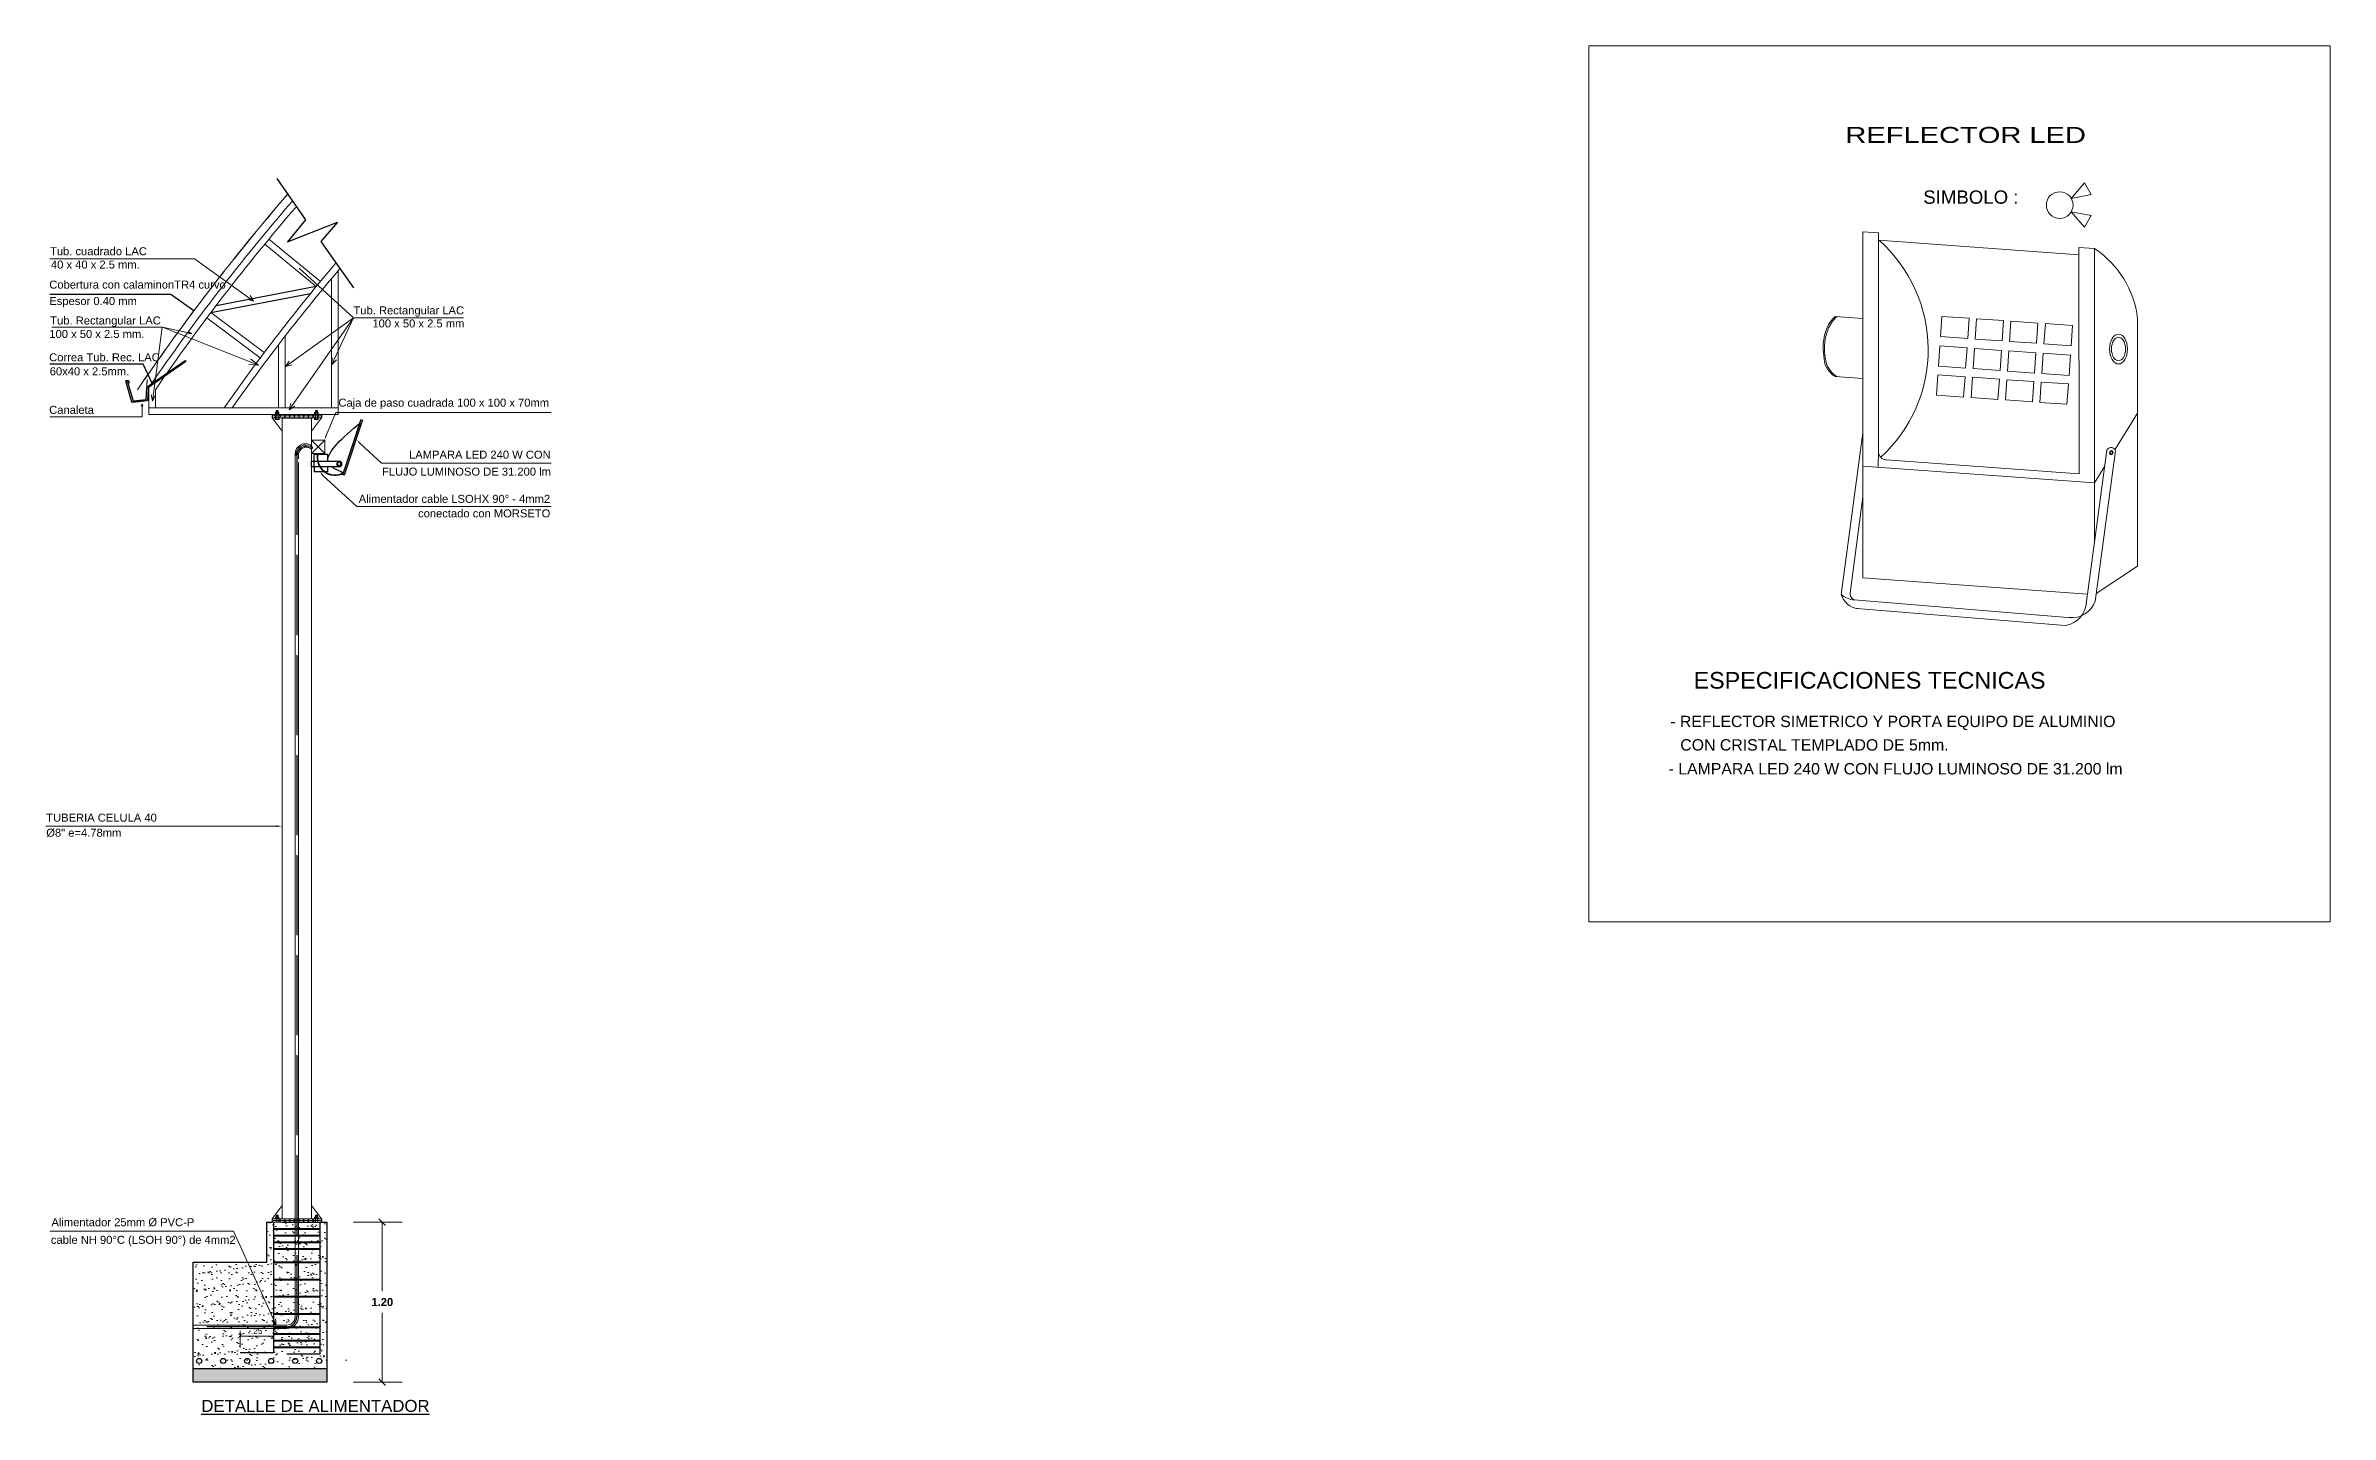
# Model space of a CAD drawing. Header units: metres. Extents: x 772934 to 773467, y 8442002 to 8442594.
# Drawn here: x 773110.15 to 773127.28, y 8442121.77 to 8442132.03 of the extents above; entities that cross this region are included whole.
import ezdxf

# ---------------------------------------------------------------- set-up
doc = ezdxf.new("R2010")
doc.units = ezdxf.units.M
doc.header["$PDMODE"] = 66
doc.linetypes.add('ACAD_ISO02W100', pattern=[15, 12, -3])
doc.linetypes.add('DASHED2', pattern=[0.375, 0.25, -0.125])
for name, color, linetype, lineweight in [('ACHURADOS-01', 8, 'Continuous', 5), ('canaleta rejilla pluvial', 1, 'Continuous', 5), ('COTA-01', 255, 'Continuous', 5), ('COTAS-01', 1, 'Continuous', 9), ('ELEMENTOS', 2, 'Continuous', 5), ('IE-iluminacion', 3, 'Continuous', 35), ('MURO...', 112, 'Continuous', 30), ('PLUMA0.00', 253, 'Continuous', 0), ('PLUMA05', 160, 'Continuous', 5), ('PLUMA09', 112, 'Continuous', 9), ('PLUMA15', 46, 'Continuous', 15), ('PLUMA18', 142, 'Continuous', 18), ('PLUMA25', 200, 'Continuous', 25), ('PLUMA40', 100, 'Continuous', 40), ('TEXTOS-GRANDES-06', 6, 'Continuous', 25), ('TUB LAC 50x70', 88, 'Continuous', 13)]:
    doc.layers.add(name, color=color, linetype=linetype, lineweight=lineweight)
doc.layers.add('DE JUEGO', color=7, linetype='DASHED2', lineweight=15, plot=False)
for name, color, linetype in [('Detalles', 253, 'Continuous'), ('FIERRO', 4, 'Continuous'), ('MALLA DE TECHO', 8, 'Continuous'), ('TEXTOS-CHICOS-03', 3, 'Continuous')]:
    doc.layers.add(name, color=color, linetype=linetype)
doc.styles.add('aria1', font='arial.ttf', dxfattribs={"width": 1.3, "height": 0.12})
doc.styles.add('ARIAL', font='arial.ttf', dxfattribs={"width": 1.1})
doc.styles.add('ARIAL N', font='')
doc.styles.get("Standard").update_dxf_attribs({"font": 'simplex.shx'})
doc.styles.add('Swiss Regular', font='swissel.ttf')
doc.styles.get('ARIAL N').set_extended_font_data('Arial', bold=True)
doc.dimstyles.new('1-1-25', dxfattribs={"dimtxt": 0.045, "dimasz": 0.035, "dimexe": 0.04, "dimexo": 0.04, "dimgap": 0.015, "dimtad": 2, "dimzin": 4, "dimdsep": 46, "dimtxsty": 'Swiss Regular', "dimblk": 'ARCHTICK', "dimcen": 0.04, "dimclrd": 256, "dimclre": 256, "dimclrt": 7, "dimadec": 0, "dimazin": 1, "dimtfac": 1, "dimtmove": 2, "dimatfit": 3, "dimfxl": 0.04, "dimlwd": -1, "dimlwe": -1, "dimarcsym": 0})
doc.dimstyles.new('Copy of 1-100', dxfattribs={"dimtxt": 0.06, "dimasz": 0.05, "dimexe": 0.15, "dimexo": 0.2, "dimgap": 0.05, "dimtad": 1, "dimtih": 1, "dimtoh": 1, "dimzin": 4, "dimdsep": 46, "dimtxsty": 'ARIAL N', "dimblk": 'OBLIQUE', "dimcen": 0, "dimclrd": 4, "dimclre": 4, "dimclrt": 3, "dimadec": 0, "dimazin": 0, "dimtfac": 1, "dimtmove": 0, "dimatfit": 0, "dimldrblk": 'OBLIQUE', "dimfxl": 1, "dimtolj": 1, "dimtzin": 0, "dimlwd": -1, "dimlwe": -1, "dimarcsym": 1})
doc.dimstyles.new('ISO-25', dxfattribs={"dimscale": 0, "dimtxt": 0.18, "dimasz": 0.08, "dimexe": 0.09, "dimexo": 0.5, "dimgap": 0.35, "dimtad": 0, "dimtih": 1, "dimtoh": 1, "dimzin": 3, "dimtxsty": 'Standard', "dimblk": 'OBLIQUE', "dimcen": -3, "dimclrd": 256, "dimclre": 256, "dimadec": 0, "dimazin": 0, "dimtfac": 1, "dimtmove": 2, "dimatfit": 2, "dimldrblk": 'OBLIQUE', "dimfxl": 1, "dimfxlon": 1, "dimtolj": 2, "dimarcsym": 0})
pattern_1 = [(37.5, (770011.870326, 8442950.11074), (-0.0030022397, 0.0918316933), [0, -0.072442626, 0, -0.081021358, 0, -0.0774468864]), (7.5, (770011.87033, 8442950.11074), (0.0843468895, 0.134502416), [0, -0.0390808904, 0, -0.0652936827, 0, -0.0250213018]), (327.5, (770011.811705, 8442950.11074), (0.1484188252, 0.0002697084), [0, -0.0238298112, 0, -0.0857873203, 0, -0.1120001126]), (317.5, (770011.8117, 8442950.11074), (0.143270859, 0.041829686), [0, -0.0119149056, 0, -0.0562383544, 0, -0.0643404902])]

# ---------------------------------------------------------------- blocks, each defined once
blk = doc.blocks.new('_Oblique')
at = {"color": 0, "linetype": 'ByBlock', "lineweight": -2}
blk.add_line((-0.5, -0.5), (0.5, 0.5), dxfattribs=at)
blk = doc.blocks.new('_ARCHTICK')
at = {"color": 0, "linetype": 'ByBlock', "const_width": 0.15}
blk.add_lwpolyline([(-0.5, -0.5), (0.5, 0.5)], dxfattribs=at)
blk = doc.blocks.new('*D191')
at = {"layer": 'COTA-01', "transparency": 16777216}
for p, q in [((773111.608, 8442122.268), (773111.608, 8442122.392)), ((773111.608, 8442122.352), (773111.858, 8442122.352)), ((773111.858, 8442122.268), (773111.858, 8442122.392))]:
    blk.add_line(p, q, dxfattribs=at)
at = {"layer": 'Defpoints', "color": 0, "transparency": 16777216}
for p in [(773111.858, 8442122.352), (773111.608, 8442122.228), (773111.858, 8442122.228)]:
    blk.add_point(p, dxfattribs=at)
at = {"layer": 'COTA-01', "transparency": 16777216, "xscale": 0.035, "yscale": 0.035, "zscale": 0.035, "rotation": 180}
blk.add_blockref('_ARCHTICK', (773111.608, 8442122.352), dxfattribs=at)
at = {"layer": 'COTA-01', "transparency": 16777216, "xscale": 0.035, "yscale": 0.035, "zscale": 0.035}
blk.add_blockref('_ARCHTICK', (773111.858, 8442122.352), dxfattribs=at)
at = {"layer": 'COTA-01', "color": 7, "transparency": 16777216, "insert": (773111.733, 8442122.39), "char_height": 0.045, "attachment_point": 5, "style": 'Swiss Regular'}
blk.add_mtext('.25', dxfattribs=at)
blk = doc.blocks.new('*D192')
at = {"layer": 'Defpoints', "color": 0, "transparency": 16777216}
for p in [(773112.258, 8442123.207), (773112.258, 8442122.007), (773112.675, 8442122.007)]:
    blk.add_point(p, dxfattribs=at)
at = {"layer": 'ELEMENTOS', "color": 4, "transparency": 16777216}
for p, q in [((773112.458, 8442123.207), (773112.825, 8442123.207)), ((773112.675, 8442123.207), (773112.675, 8442122.688)), ((773112.675, 8442122.007), (773112.675, 8442122.526)), ((773112.458, 8442122.007), (773112.825, 8442122.007))]:
    blk.add_line(p, q, dxfattribs=at)
at = {"layer": 'ELEMENTOS', "color": 4, "transparency": 16777216, "xscale": 0.05, "yscale": 0.05, "zscale": 0.05}
for p, rotation in [((773112.675, 8442123.207), 90), ((773112.675, 8442122.007), 270)]:
    blk.add_blockref('_Oblique', p, dxfattribs=dict(at, rotation=rotation))
at = {"layer": 'ELEMENTOS', "color": 3, "transparency": 16777216, "insert": (773112.675, 8442122.607), "char_height": 0.06, "attachment_point": 5, "style": 'ARIAL N'}
blk.add_mtext('\\A1;1.20', dxfattribs=at)

msp = doc.modelspace()

# ---------------------------------------------------------------- hatches: boundary and pattern name
at = {"layer": 'PLUMA0.00', "linetype": 'Continuous'}
h = msp.add_hatch(dxfattribs=at)
h.set_pattern_fill('ANSI31', color=256, scale=0.2, style=0)
h.set_pattern_definition([(45, (772975.861643, 8442236.630294), (-0.0176776695, 0.0176776695), [])])
h.paths.add_polyline_path([(773111.849, 8442129.25), (773111.849, 8442129.262), (773112.218, 8442129.262), (773112.218, 8442129.25)])
h = msp.add_hatch(dxfattribs=at)
h.set_pattern_fill('ANSI31', color=256, scale=0.2, style=0)
h.set_pattern_definition([(45, (772975.861643, 8442236.617794), (-0.0176776695, 0.0176776695), [])])
h.paths.add_polyline_path([(773111.849, 8442129.237), (773111.849, 8442129.25), (773112.218, 8442129.25), (773112.218, 8442129.237)])
at = {"layer": 'PLUMA0.00', "ltscale": 0.5}
h = msp.add_hatch(dxfattribs=at)
h.set_pattern_fill('AR-SAND', color=256, scale=0.04766, style=0)
h.set_pattern_definition(pattern_1)
h.paths.add_polyline_path([(773112.162, 8442123.207), (773112.256, 8442123.207), (773112.256, 8442122.91), (773112.26, 8442122.907), (773112.26, 8442122.118), (773111.26, 8442122.107), (773111.26, 8442122.907), (773111.808, 8442122.909), (773111.808, 8442123.206), (773111.939, 8442123.207), (773111.939, 8442122.264), (773112.162, 8442122.264)])
edge = h.paths.add_edge_path()
edge.add_arc((773112.393, 8442122.175), 0.019, 0, 360)
edge = h.paths.add_edge_path()
edge.add_arc((773112.286, 8442122.175), 0.019, 0, 360)
edge = h.paths.add_edge_path(flags=16)
edge.add_arc((773112.168, 8442122.175), 0.019, 0, 360)
edge = h.paths.add_edge_path(flags=16)
edge.add_arc((773112.062, 8442122.175), 0.019, 0, 360)
edge = h.paths.add_edge_path(flags=16)
edge.add_arc((773111.943, 8442122.175), 0.019, 0, 360)
edge = h.paths.add_edge_path(flags=16)
edge.add_arc((773111.829, 8442122.175), 0.019, 0, 360)
edge = h.paths.add_edge_path(flags=16)
edge.add_arc((773111.711, 8442122.175), 0.019, 0, 360)
h.paths.add_polyline_path([(773112.26, 8442122.233), (773112.243, 8442122.233), (773112.243, 8442122.312), (773112.26, 8442122.312)], flags=17)
h.paths.add_polyline_path([(773111.874, 8442122.235), (773111.781, 8442122.235), (773111.781, 8442122.313), (773111.874, 8442122.313)], flags=16)
at = {"layer": 'PLUMA0.00', "linetype": 'Continuous'}
h = msp.add_hatch(dxfattribs=at)
h.set_pattern_fill('ANSI31', color=256, scale=0.2, style=0)
h.set_pattern_definition([(45, (772975.861643, 8442230.600294), (-0.0176776695, 0.0176776695), [])])
h.paths.add_polyline_path([(773111.883, 8442123.22), (773111.883, 8442123.232), (773112.183, 8442123.232), (773112.183, 8442123.22)])
h = msp.add_hatch(dxfattribs=at)
h.set_pattern_fill('ANSI31', color=256, scale=0.2, style=0)
h.set_pattern_definition([(45, (772975.861643, 8442230.587794), (-0.0176776695, 0.0176776695), [])])
h.paths.add_polyline_path([(773111.883, 8442123.207), (773111.883, 8442123.22), (773112.183, 8442123.22), (773112.183, 8442123.207)])
at = {"layer": 'PLUMA0.00', "ltscale": 0.5}
h = msp.add_hatch(dxfattribs=at)
h.set_pattern_fill('AR-SAND', color=256, scale=0.04766, style=0)
h.set_pattern_definition(pattern_1)
h.paths.add_polyline_path([(773111.939, 8442122.493), (773112.162, 8442122.493), (773112.162, 8442122.421), (773111.939, 8442122.421)])
h.paths.add_polyline_path([(773111.939, 8442122.421), (773112.162, 8442122.421), (773112.162, 8442122.362), (773111.939, 8442122.362)])
h.paths.add_polyline_path([(773111.939, 8442122.362), (773112.162, 8442122.362), (773112.162, 8442122.264), (773111.939, 8442122.264)])
h.paths.add_polyline_path([(773111.939, 8442122.584), (773112.162, 8442122.584), (773112.162, 8442122.493), (773111.939, 8442122.493)])
h.paths.add_polyline_path([(773111.939, 8442122.647), (773112.162, 8442122.647), (773112.162, 8442122.584), (773111.939, 8442122.584)])
h.paths.add_polyline_path([(773111.939, 8442122.769), (773112.162, 8442122.769), (773112.162, 8442122.647), (773111.939, 8442122.647)])
h.paths.add_polyline_path([(773111.939, 8442122.912), (773112.162, 8442122.912), (773112.162, 8442122.769), (773111.939, 8442122.769)])
h.paths.add_polyline_path([(773111.939, 8442123.012), (773112.162, 8442123.012), (773112.162, 8442122.912), (773111.939, 8442122.912)])
h.paths.add_polyline_path([(773111.939, 8442123.08), (773112.162, 8442123.08), (773112.162, 8442123.012), (773111.939, 8442123.012)])
h.paths.add_polyline_path([(773111.939, 8442123.128), (773112.162, 8442123.128), (773112.162, 8442123.08), (773111.939, 8442123.08)])
h.paths.add_polyline_path([(773111.939, 8442123.175), (773112.162, 8442123.175), (773112.162, 8442123.128), (773111.939, 8442123.128)])
h.paths.add_polyline_path([(773111.939, 8442123.207), (773112.162, 8442123.207), (773112.162, 8442123.175), (773111.939, 8442123.175)])
at = {"layer": 'PLUMA0.00'}
h = msp.add_hatch(dxfattribs=at)
h.set_pattern_fill('GRAVEL', color=256, scale=0.05, style=0)
h.set_pattern_definition([(228.0127875, (771810.7292433, 8442468.2893856), (-0.4, -0.45), [0.0067268, -0.6659544024]), (184.96974073, (771810.7247433, 8442468.2843856), (0.6, 0.05), [0.0115434, -1.142796238]), (132.51044708, (771810.7132433, 8442468.2833856), (0.5, -0.55), [0.0081394, -0.8058016298]), (267.273689, (771810.6937433, 8442468.2708856), (0.05, 1), [0.0105119, -1.040677902]), (292.83365418, (771810.6932433, 8442468.2603856), (-0.25, 0.6), [0.01030775, -1.0204686564]), (357.273689, (771810.6972433, 8442468.2508856), (-1, 0.05), [0.0105119, -1.040677902]), (37.69424047, (771810.7077433, 8442468.2503856), (-0.65, -0.5), [0.01390145, -1.3762424274]), (72.25532837, (771810.7187433, 8442468.2588856), (0.35, 1.1), [0.0131244, -1.2993160748]), (121.42956562, (771810.7227433, 8442468.2713856), (-0.4, 0.65), [0.0105475, -1.0442036555]), (175.2363583, (771810.7172433, 8442468.2803856), (0.55, -0.05), [0.0120416, -0.590038129]), (222.3974378, (771810.7052433, 8442468.2813856), (-0.6, -0.55), [0.0155724, -1.5416687502]), (138.81407483, (771810.7432433, 8442468.2703856), (-0.35, 0.3), [0.00531505, -0.5261922406]), (171.4692344, (771810.7392433, 8442468.2738856), (0.65, -0.1), [0.01011185, -1.0010755708]), (225, (771810.729243, 8442468.275386), (-6e-18, -0.05), [0.00707105, -0.0636396281]), (203.1985905, (771810.7257433, 8442468.2813856), (0.25, 0.1), [0.0038079, -0.3769807553]), (291.8014095, (771810.722243, 8442468.279886), (-0.05, 0.15), [0.00538515, -0.2638730904]), (30.9637565, (771810.724243, 8442468.274886), (0.15, 0.1), [0.00874645, -0.2828011447]), (161.5650512, (771810.731743, 8442468.279386), (0.1, -0.05), [0.00632455, -0.151789333]), (16.38954033, (771810.6932433, 8442468.2798856), (0.5, 0.15), [0.00886, -0.8771422573]), (70.34617594, (771810.7017433, 8442468.2823856), (-0.2, -0.55), [0.00743305, -0.7358703874]), (293.1985905, (771810.7317433, 8442468.2893856), (-0.1, 0.25), [0.00761575, -0.3731729053]), (343.61045967, (771810.7347433, 8442468.2823856), (-0.5, 0.15), [0.00886, -0.8771422573]), (339.4439548, (771810.6932433, 8442468.2488856), (-0.25, 0.1), [0.008544, -0.4186561873]), (294.77514057, (771810.7012433, 8442468.2458856), (-0.25, 0.55), [0.0071589, -0.7087321532]), (66.8014095, (771810.7322433, 8442468.2393856), (0.1, 0.25), [0.00761575, -0.3731729053]), (17.35402464, (771810.7352433, 8442468.2463856), (-0.65, -0.2), [0.00838155, -0.8297711807]), (69.4439548, (771810.7077433, 8442468.2393856), (-0.1, -0.25), [0.004272, -0.4229281873]), (101.3099325, (771810.729243, 8442468.239386), (-0.05, 0.2), [0.0025495, -0.2524014757]), (165.9637565, (771810.728743, 8442468.241886), (0.15, -0.05), [0.01030775, -0.1958475313]), (186.00900596, (771810.7187433, 8442468.2443856), (0.5, 0.05), [0.0095525, -0.9456961587]), (303.6900675, (771810.724243, 8442468.270386), (-0.05, 0.1), [0.0072111, -0.1730664638]), (353.15722659, (771810.7282433, 8442468.2643856), (0.85, -0.1), [0.0125897, -1.2463781312]), (60.9453959, (771810.7407433, 8442468.2628856), (-0.2, -0.35), [0.0051478, -0.509633707]), (90, (771810.743243, 8442468.267386), (-0.05, 0.05), [0.003, -0.047]), (120.25643716, (771810.7177433, 8442468.2458856), (0.2, -0.35), [0.0069462, -0.6876759995]), (48.0127875, (771810.7142433, 8442468.2518856), (0.4, 0.45), [0.0134536, -0.6592276024]), (0, (771810.723243, 8442468.261886), (0.05, 0.05), [0.013, -0.037]), (325.30484647, (771810.7362433, 8442468.2618856), (0.5, -0.35), [0.0079057, -0.782663715]), (254.0546041, (771810.7427433, 8442468.2573856), (-0.05, -0.2), [0.0072801, -0.3567253945]), (207.64597536, (771810.7407433, 8442468.2503856), (-0.95, -0.5), [0.01185325, -1.1734737091]), (175.42607874, (771810.7302433, 8442468.2448856), (-0.65, 0.05), [0.01253995, -1.2414536704])])
h.paths.add_polyline_path([(773111.26, 8442122.107), (773112.258, 8442122.107), (773112.258, 8442122.008), (773111.26, 8442122.008)])

# ---------------------------------------------------------------- linework, layer by layer
at = {"layer": 'ACHURADOS-01', "color": 1}
for p, q in [((773121.722, 8442125.457), (773121.722, 8442132.026)), ((773121.722, 8442132.026), (773127.282, 8442132.026)), ((773127.282, 8442125.457), (773127.282, 8442132.026)), ((773121.722, 8442125.457), (773127.282, 8442125.457))]:
    msp.add_line(p, q, dxfattribs=at)
at = {"layer": 'canaleta rejilla pluvial'}
msp.add_lwpolyline([(773110.911, 8442129.524), (773110.913, 8442129.524), (773110.905, 8442129.372), (773110.806, 8442129.361), (773110.764, 8442129.507), (773110.766, 8442129.507), (773110.807, 8442129.363), (773110.903, 8442129.374)], close=True, dxfattribs=at)
msp.add_lwpolyline([(773110.911, 8442129.524), (773110.913, 8442129.524), (773110.905, 8442129.372), (773110.806, 8442129.361), (773110.764, 8442129.507), (773110.766, 8442129.507), (773110.807, 8442129.363), (773110.903, 8442129.374)], close=True, dxfattribs=at)
at = {"layer": 'COTA-01', "lineweight": 40}
for p, q in [((773111.858, 8442123.157), (773112.208, 8442123.157)), ((773111.858, 8442123.107), (773112.208, 8442123.107)), ((773111.858, 8442123.057), (773112.208, 8442123.057)), ((773111.858, 8442123.007), (773112.208, 8442123.007)), ((773111.858, 8442122.907), (773112.208, 8442122.907)), ((773111.858, 8442122.777), (773112.208, 8442122.777)), ((773111.858, 8442122.65), (773112.208, 8442122.65)), ((773111.858, 8442122.52), (773112.208, 8442122.52)), ((773111.858, 8442122.42), (773112.208, 8442122.42)), ((773111.858, 8442122.37), (773112.208, 8442122.37)), ((773111.858, 8442122.32), (773112.208, 8442122.32)), ((773111.858, 8442122.27), (773112.208, 8442122.27))]:
    msp.add_line(p, q, dxfattribs=at)
at = {"layer": 'COTAS-01', "color": 1}
for p, q in [((773111.268, 8442130.428), (773110.182, 8442130.428)), ((773111.268, 8442130.428), (773111.71, 8442130.111)), ((773112.051, 8442130.358), (773112.459, 8442129.985)), ((773111.71, 8442130.111), (773111.662, 8442130.125)), ((773111.71, 8442130.111), (773111.684, 8442130.154)), ((773112.459, 8442129.985), (773111.95, 8442129.62)), ((773111.976, 8442129.297), (773112.459, 8442129.985)), ((773112.459, 8442129.985), (773112.297, 8442129.636)), ((773113.285, 8442129.985), (773112.459, 8442129.985)), ((773111.027, 8442129.915), (773110.198, 8442129.915)), ((773110.952, 8442129.361), (773111.025, 8442129.915)), ((773111.027, 8442129.915), (773111.248, 8442129.868)), ((773111.027, 8442129.915), (773111.747, 8442129.631)), ((773111.248, 8442129.868), (773111.222, 8442129.865)), ((773111.248, 8442129.868), (773111.225, 8442129.881)), ((773111.747, 8442129.631), (773111.69, 8442129.677)), ((773111.95, 8442129.62), (773111.977, 8442129.662)), ((773112.297, 8442129.636), (773112.3, 8442129.686)), ((773112.297, 8442129.636), (773112.332, 8442129.672)), ((773111.747, 8442129.631), (773111.674, 8442129.637)), ((773111.95, 8442129.62), (773111.999, 8442129.633)), ((773110.874, 8442129.341), (773110.867, 8442129.324)), ((773110.874, 8442129.341), (773110.874, 8442129.243)), ((773110.874, 8442129.341), (773110.88, 8442129.324)), ((773110.952, 8442129.361), (773110.943, 8442129.41)), ((773110.952, 8442129.361), (773110.972, 8442129.407)), ((773111.976, 8442129.297), (773111.989, 8442129.346)), ((773111.976, 8442129.297), (773112.018, 8442129.324)), ((773110.874, 8442129.243), (773110.182, 8442129.243)), ((773112.254, 8442129.104), (773112.327, 8442129.277)), ((773112.327, 8442129.277), (773113.941, 8442129.277)), ((773111.879, 8442122.435), (773111.846, 8442122.469)), ((773111.879, 8442122.435), (773111.874, 8442122.482))]:
    msp.add_line(p, q, dxfattribs=at)
for points in [[(773112.509, 8442129.043), (773112.669, 8442128.897), (773113.941, 8442128.897)], [(773112.23, 8442128.805), (773112.483, 8442128.572), (773113.941, 8442128.572)], [(773111.884, 8442126.175), (773110.151, 8442126.175), (773110.922, 8442126.175)], [(773111.879, 8442122.435), (773111.559, 8442123.138), (773110.182, 8442123.138)]]:
    msp.add_lwpolyline(points, dxfattribs=at)
for points in [[(773112.248, 8442129.106), (773112.243, 8442129.07), (773112.259, 8442129.102)], [(773112.505, 8442129.039), (773112.485, 8442129.07), (773112.514, 8442129.047)], [(773112.225, 8442128.801), (773112.207, 8442128.832), (773112.234, 8442128.809)], [(773111.884, 8442126.181), (773111.92, 8442126.175), (773111.884, 8442126.169)]]:
    msp.add_solid(points, dxfattribs=at)
at = {"layer": 'DE JUEGO'}
msp.add_arc((773123.808, 8442120.655), 15.667, 139.1027, 145.8609, dxfattribs=at)
at = {"layer": 'Detalles'}
msp.add_lwpolyline([(773111.883, 8442131.03), (773112.1, 8442130.721), (773111.965, 8442130.556), (773112.339, 8442130.703), (773112.215, 8442130.557), (773112.458, 8442130.212)], dxfattribs=at)
at = {"layer": 'ELEMENTOS'}
for p, q in [((773112.143, 8442129.07), (773112.243, 8442129.07)), ((773112.143, 8442129.07), (773112.243, 8442128.97)), ((773112.243, 8442129.07), (773112.143, 8442128.97)), ((773112.243, 8442128.97), (773112.143, 8442128.97)), ((773112.243, 8442129.07), (773112.243, 8442128.97))]:
    msp.add_line(p, q, dxfattribs=at)
for points in [[(773124.37, 8442129.997), (773124.573, 8442129.983), (773124.563, 8442129.831), (773124.36, 8442129.845)], [(773124.629, 8442129.979), (773124.832, 8442129.965), (773124.821, 8442129.813), (773124.618, 8442129.827)], [(773124.887, 8442129.961), (773125.09, 8442129.946), (773125.08, 8442129.795), (773124.877, 8442129.809)], [(773125.146, 8442129.943), (773125.349, 8442129.928), (773125.338, 8442129.776), (773125.135, 8442129.791)], [(773124.355, 8442129.775), (773124.558, 8442129.76), (773124.547, 8442129.609), (773124.344, 8442129.623)], [(773124.613, 8442129.757), (773124.816, 8442129.742), (773124.806, 8442129.59), (773124.603, 8442129.605)], [(773124.872, 8442129.739), (773125.075, 8442129.724), (773125.064, 8442129.572), (773124.861, 8442129.587)], [(773125.13, 8442129.72), (773125.333, 8442129.706), (773125.323, 8442129.554), (773125.12, 8442129.569)], [(773124.34, 8442129.559), (773124.543, 8442129.544), (773124.532, 8442129.392), (773124.329, 8442129.407)], [(773124.598, 8442129.54), (773124.801, 8442129.526), (773124.79, 8442129.374), (773124.588, 8442129.389)], [(773124.857, 8442129.522), (773125.06, 8442129.508), (773125.049, 8442129.356), (773124.846, 8442129.37)], [(773125.115, 8442129.504), (773125.318, 8442129.49), (773125.307, 8442129.338), (773125.105, 8442129.352)]]:
    msp.add_lwpolyline(points, close=True, dxfattribs=at)
for centre, radius, start, end in [((773123.811, 8442120.651), 15.672, 139.1007, 145.8567), ((773112.098, 8442128.965), 0.077, 54.1843, 179.6373), ((773112.105, 8442128.956), 0.0597, 49.9763, 169.249)]:
    msp.add_arc(centre, radius, start, end, dxfattribs=at)
at = {"layer": 'FIERRO'}
msp.add_lwpolyline([(773110.768, 8442129.5), (773110.766, 8442129.507), (773110.764, 8442129.507), (773110.806, 8442129.361), (773110.905, 8442129.372), (773110.91, 8442129.465, -0.232667), (773110.911, 8442129.468), (773111.197, 8442129.666), (773111.203, 8442129.658), (773110.921, 8442129.463, 0.232667), (773110.919, 8442129.459), (773110.914, 8442129.367, -0.366629), (773110.911, 8442129.363), (773110.802, 8442129.351, -0.366629), (773110.798, 8442129.354), (773110.753, 8442129.511, -0.463455), (773110.756, 8442129.516), (773110.769, 8442129.517, -0.366629), (773110.773, 8442129.514), (773110.777, 8442129.503, -0.414214), (773110.774, 8442129.498), (773110.773, 8442129.497, -0.414214)], format="xyb", close=True, dxfattribs=at)
at = {"layer": 'IE-iluminacion', "linetype": 'Continuous'}
msp.add_arc((773112.319, 8442128.936), 0.13, 164.9339, 300.0402, dxfattribs=at)
at = {"layer": 'MALLA DE TECHO', "color": 1, "lineweight": -3}
msp.add_line((773112.03, 8442128.972), (773112.03, 8442128.972), dxfattribs=at)
msp.add_line((773112.03, 8442128.972), (773112.03, 8442128.972), dxfattribs=at)
at = {"layer": 'MURO...'}
for p, q in [((773111.39, 8442130.025), (773112.137, 8442130.168)), ((773112.179, 8442130.22), (773111.428, 8442130.076)), ((773111.849, 8442129.262), (773111.849, 8442129.237)), ((773111.924, 8442129.237), (773112.143, 8442129.237)), ((773112.218, 8442129.262), (773112.218, 8442129.237)), ((773111.808, 8442122.907), (773111.808, 8442123.207)), ((773111.808, 8442123.207), (773111.848, 8442123.207)), ((773111.849, 8442123.232), (773111.849, 8442123.207)), ((773111.924, 8442123.207), (773112.143, 8442123.207)), ((773112.033, 8442123.207), (773112.258, 8442123.207)), ((773112.173, 8442123.207), (773112.188, 8442123.207)), ((773112.218, 8442123.232), (773112.218, 8442123.207)), ((773112.258, 8442123.207), (773112.258, 8442122.007)), ((773111.258, 8442122.007), (773111.258, 8442122.907)), ((773111.258, 8442122.907), (773111.808, 8442122.907)), ((773112.258, 8442122.107), (773111.258, 8442122.107)), ((773112.258, 8442122.007), (773111.258, 8442122.007))]:
    msp.add_line(p, q, dxfattribs=at)
at = {"layer": 'PLUMA0.00'}
for p, q in [((773111.869, 8442129.263), (773111.904, 8442129.263)), ((773111.869, 8442129.262), (773111.869, 8442129.263)), ((773111.869, 8442129.263), (773111.904, 8442129.263)), ((773111.869, 8442129.262), (773111.869, 8442129.263)), ((773111.869, 8442129.262), (773111.869, 8442129.263)), ((773111.872, 8442129.237), (773111.872, 8442129.224)), ((773111.901, 8442129.237), (773111.872, 8442129.237)), ((773111.901, 8442129.224), (773111.872, 8442129.224)), ((773111.9, 8442129.275), (773111.873, 8442129.275)), ((773111.873, 8442129.263), (773111.873, 8442129.275)), ((773111.9, 8442129.275), (773111.873, 8442129.275)), ((773111.873, 8442129.263), (773111.873, 8442129.275)), ((773111.878, 8442129.29), (773111.878, 8442129.275)), ((773111.878, 8442129.285), (773111.892, 8442129.29)), ((773111.878, 8442129.29), (773111.878, 8442129.275)), ((773111.878, 8442129.285), (773111.892, 8442129.29)), ((773111.878, 8442129.29), (773111.894, 8442129.29)), ((773111.878, 8442129.281), (773111.894, 8442129.287)), ((773111.878, 8442129.281), (773111.894, 8442129.287)), ((773111.878, 8442129.277), (773111.894, 8442129.283)), ((773111.878, 8442129.277), (773111.894, 8442129.283)), ((773111.88, 8442129.224), (773111.88, 8442129.237)), ((773111.881, 8442129.275), (773111.881, 8442129.263)), ((773111.881, 8442129.275), (773111.881, 8442129.263)), ((773111.886, 8442129.275), (773111.894, 8442129.278)), ((773111.886, 8442129.275), (773111.894, 8442129.278)), ((773111.892, 8442129.275), (773111.892, 8442129.263)), ((773111.892, 8442129.275), (773111.892, 8442129.263)), ((773111.893, 8442129.224), (773111.893, 8442129.237)), ((773111.894, 8442129.29), (773111.894, 8442129.275)), ((773111.894, 8442129.29), (773111.894, 8442129.275)), ((773111.9, 8442129.263), (773111.9, 8442129.275)), ((773111.9, 8442129.263), (773111.9, 8442129.275)), ((773111.901, 8442129.237), (773111.901, 8442129.224)), ((773111.904, 8442129.262), (773111.904, 8442129.263)), ((773112.198, 8442129.263), (773112.163, 8442129.263)), ((773112.163, 8442129.262), (773112.163, 8442129.263)), ((773112.198, 8442129.263), (773112.163, 8442129.263)), ((773112.166, 8442129.237), (773112.166, 8442129.224)), ((773112.166, 8442129.237), (773112.195, 8442129.237)), ((773112.166, 8442129.224), (773112.195, 8442129.224)), ((773112.167, 8442129.275), (773112.194, 8442129.275)), ((773112.167, 8442129.263), (773112.167, 8442129.275)), ((773112.167, 8442129.275), (773112.194, 8442129.275)), ((773112.167, 8442129.263), (773112.167, 8442129.275)), ((773112.173, 8442129.29), (773112.173, 8442129.275)), ((773112.173, 8442129.29), (773112.173, 8442129.275)), ((773112.188, 8442129.29), (773112.173, 8442129.29)), ((773112.188, 8442129.281), (773112.173, 8442129.287)), ((773112.188, 8442129.281), (773112.173, 8442129.287)), ((773112.188, 8442129.277), (773112.173, 8442129.283)), ((773112.188, 8442129.277), (773112.173, 8442129.283)), ((773112.181, 8442129.275), (773112.173, 8442129.278)), ((773112.181, 8442129.275), (773112.173, 8442129.278)), ((773112.174, 8442129.224), (773112.174, 8442129.237)), ((773112.188, 8442129.285), (773112.175, 8442129.29)), ((773112.188, 8442129.285), (773112.175, 8442129.29)), ((773112.175, 8442129.275), (773112.175, 8442129.263)), ((773112.175, 8442129.275), (773112.175, 8442129.263)), ((773112.186, 8442129.275), (773112.186, 8442129.263)), ((773112.186, 8442129.275), (773112.186, 8442129.263)), ((773112.187, 8442129.224), (773112.187, 8442129.237)), ((773112.188, 8442129.29), (773112.188, 8442129.275)), ((773112.188, 8442129.29), (773112.188, 8442129.275)), ((773112.194, 8442129.263), (773112.194, 8442129.275)), ((773112.194, 8442129.263), (773112.194, 8442129.275)), ((773112.195, 8442129.237), (773112.195, 8442129.224)), ((773112.197, 8442129.262), (773112.197, 8442129.263)), ((773112.198, 8442129.262), (773112.198, 8442129.263)), ((773112.198, 8442129.262), (773112.198, 8442129.263)), ((773111.869, 8442123.233), (773111.904, 8442123.233)), ((773111.869, 8442123.232), (773111.869, 8442123.233)), ((773111.9, 8442123.245), (773111.873, 8442123.245)), ((773111.873, 8442123.233), (773111.873, 8442123.245)), ((773111.878, 8442123.26), (773111.878, 8442123.245)), ((773111.894, 8442123.26), (773111.878, 8442123.26)), ((773111.878, 8442123.255), (773111.892, 8442123.26)), ((773111.878, 8442123.259), (773111.882, 8442123.26)), ((773111.878, 8442123.251), (773111.894, 8442123.257)), ((773111.878, 8442123.247), (773111.894, 8442123.253)), ((773111.881, 8442123.245), (773111.881, 8442123.233)), ((773111.886, 8442123.245), (773111.894, 8442123.248)), ((773111.892, 8442123.245), (773111.892, 8442123.233)), ((773111.894, 8442123.26), (773111.894, 8442123.245)), ((773111.9, 8442123.233), (773111.9, 8442123.245)), ((773111.904, 8442123.232), (773111.904, 8442123.233)), ((773112.198, 8442123.233), (773112.163, 8442123.233)), ((773112.163, 8442123.232), (773112.163, 8442123.233)), ((773112.167, 8442123.245), (773112.194, 8442123.245)), ((773112.167, 8442123.233), (773112.167, 8442123.245)), ((773112.173, 8442123.26), (773112.173, 8442123.245)), ((773112.173, 8442123.26), (773112.188, 8442123.26)), ((773112.188, 8442123.251), (773112.173, 8442123.257)), ((773112.188, 8442123.247), (773112.173, 8442123.253)), ((773112.181, 8442123.245), (773112.173, 8442123.248)), ((773112.188, 8442123.255), (773112.175, 8442123.26)), ((773112.175, 8442123.245), (773112.175, 8442123.233)), ((773112.188, 8442123.259), (773112.184, 8442123.26)), ((773112.186, 8442123.245), (773112.186, 8442123.233)), ((773112.188, 8442123.26), (773112.188, 8442123.245)), ((773112.194, 8442123.233), (773112.194, 8442123.245)), ((773112.198, 8442123.232), (773112.198, 8442123.233))]:
    msp.add_line(p, q, dxfattribs=at)
at = {"layer": 'PLUMA0.00', "linetype": 'ACAD_ISO02W100', "ltscale": 0.002}
for p, q in [((773111.878, 8442129.262), (773111.878, 8442129.237)), ((773111.878, 8442129.262), (773111.878, 8442129.237)), ((773111.894, 8442129.262), (773111.894, 8442129.237)), ((773111.894, 8442129.262), (773111.894, 8442129.237)), ((773112.173, 8442129.262), (773112.173, 8442129.237)), ((773112.173, 8442129.262), (773112.173, 8442129.237)), ((773112.188, 8442129.262), (773112.188, 8442129.237)), ((773112.188, 8442129.262), (773112.188, 8442129.237)), ((773111.878, 8442123.232), (773111.878, 8442123.207)), ((773111.894, 8442123.232), (773111.894, 8442123.207)), ((773112.173, 8442123.232), (773112.173, 8442123.207)), ((773112.188, 8442123.232), (773112.188, 8442123.207))]:
    msp.add_line(p, q, dxfattribs=at)
at = {"layer": 'PLUMA05', "linetype": 'Continuous'}
for p, q in [((773112.021, 8442128.965), (773112.021, 8442122.497)), ((773112.046, 8442128.967), (773112.046, 8442128.929)), ((773112.046, 8442128.904), (773112.046, 8442122.497)), ((773111.958, 8442122.435), (773111.26, 8442122.435)), ((773111.958, 8442122.41), (773111.26, 8442122.41))]:
    msp.add_line(p, q, dxfattribs=at)
at = {"layer": 'PLUMA05', "ltscale": 2}
for centre, start, end in [((773112.033, 8442128.966), 178.9322, 2.489), ((773112.143, 8442129.013), 255.8284, 91.768)]:
    msp.add_arc(centre, 0.00456, start, end, dxfattribs=at)
at = {"layer": 'PLUMA05', "linetype": 'Continuous'}
for radius in [0.0875, 0.0625]:
    msp.add_arc((773111.958, 8442122.497), radius, 270, 0, dxfattribs=at)
at = {"layer": 'PLUMA05'}
msp.add_spline([(773112.029, 8442128.967), (773112.036, 8442128.996), (773112.052, 8442129.013), (773112.068, 8442129.025), (773112.089, 8442129.032), (773112.111, 8442129.03), (773112.128, 8442129.024), (773112.143, 8442129.017)], degree=3, dxfattribs=at)
msp.add_open_spline([(773112.038, 8442128.967), (773112.041, 8442128.983), (773112.043, 8442128.992), (773112.064, 8442129.011), (773112.083, 8442129.024), (773112.111, 8442129.02), (773112.117, 8442129.018), (773112.134, 8442129.01), (773112.138, 8442129.009), (773112.142, 8442129.008)], degree=3, knots=[0, 0, 0, 0, 0.0466895, 0.0466895, 0.093379, 0.093379, 0.1325981, 0.1325981, 0.1447724, 0.1447724, 0.1447724, 0.1447724], dxfattribs=at)
at = {"layer": 'PLUMA09', "lineweight": -3}
for p, q in [((773112.029, 8442128.971), (773112.026, 8442128.966)), ((773112.026, 8442128.966), (773112.03, 8442128.96)), ((773112.03, 8442128.96), (773112.037, 8442128.961)), ((773112.037, 8442128.961), (773112.04, 8442128.967)), ((773112.04, 8442128.967), (773112.039, 8442128.97)), ((773112.138, 8442129.009), (773112.14, 8442129.007)), ((773112.146, 8442129.019), (773112.139, 8442129.019)), ((773112.139, 8442129.019), (773112.139, 8442129.018)), ((773112.14, 8442129.007), (773112.146, 8442129.007)), ((773112.15, 8442129.013), (773112.146, 8442129.019)), ((773112.146, 8442129.007), (773112.15, 8442129.013)), ((773112.163, 8442128.911), (773112.163, 8442128.965)), ((773112.163, 8442128.965), (773112.264, 8442128.965)), ((773112.264, 8442128.965), (773112.264, 8442128.911)), ((773112.143, 8442128.87), (773112.143, 8442128.911)), ((773112.143, 8442128.911), (773112.352, 8442128.911)), ((773112.352, 8442128.87), (773112.143, 8442128.87)), ((773112.163, 8442128.873), (773112.163, 8442128.911)), ((773112.163, 8442128.873), (773112.163, 8442128.832)), ((773112.264, 8442128.832), (773112.163, 8442128.832)), ((773112.264, 8442128.87), (773112.264, 8442128.832)), ((773112.344, 8442128.903), (773112.337, 8442128.89)), ((773112.337, 8442128.89), (773112.345, 8442128.877)), ((773112.359, 8442128.904), (773112.344, 8442128.903)), ((773112.345, 8442128.877), (773112.36, 8442128.878)), ((773112.367, 8442128.891), (773112.359, 8442128.904)), ((773112.36, 8442128.878), (773112.367, 8442128.891))]:
    msp.add_line(p, q, dxfattribs=at)
at = {"layer": 'PLUMA09'}
for points in [[(773125.339, 8442130.881), (773125.49, 8442130.911), (773125.44, 8442130.997)], [(773125.339, 8442130.781), (773125.49, 8442130.752), (773125.44, 8442130.666)]]:
    msp.add_lwpolyline(points, close=True, dxfattribs=at)
at = {"layer": 'PLUMA09', "linetype": 'Continuous'}
for points in [[(773112.218, 8442129.25), (773111.849, 8442129.25), (773111.849, 8442129.262), (773112.218, 8442129.262)], [(773112.218, 8442129.237), (773111.849, 8442129.237), (773111.849, 8442129.25), (773112.218, 8442129.25)], [(773112.218, 8442123.22), (773111.849, 8442123.22), (773111.849, 8442123.232), (773112.218, 8442123.232)], [(773112.218, 8442123.207), (773111.849, 8442123.207), (773111.849, 8442123.22), (773112.218, 8442123.22)]]:
    msp.add_lwpolyline(points, close=True, dxfattribs=at)
at = {"layer": 'PLUMA09'}
msp.add_circle((773125.253, 8442130.831), 0.1, dxfattribs=at)
at = {"layer": 'PLUMA09', "lineweight": -3}
for radius in [0.0178, 0.0152]:
    msp.add_circle((773112.352, 8442128.89), radius, dxfattribs=at)
for centre, radius, start, end in [((773112.033, 8442128.966), 0.00812, 120.4575, 45.1035), ((773112.033, 8442128.966), 0.00696, 127.3932, 38.7199), ((773112.143, 8442129.013), 0.00812, 202.5109, 130.7835), ((773112.143, 8442129.013), 0.00696, 209.4043, 124.5102), ((773112.352, 8442128.89), 0.0206, 270, 90)]:
    msp.add_arc(centre, radius, start, end, dxfattribs=at)
at = {"layer": 'PLUMA15', "linetype": 'Continuous'}
for p, q in [((773111.849, 8442129.237), (773111.924, 8442129.137)), ((773111.924, 8442129.237), (773111.924, 8442123.232)), ((773112.143, 8442129.237), (773112.143, 8442123.232)), ((773112.218, 8442129.237), (773112.143, 8442129.137)), ((773111.849, 8442123.232), (773111.924, 8442123.332)), ((773112.218, 8442123.232), (773112.143, 8442123.332))]:
    msp.add_line(p, q, dxfattribs=at)
at = {"layer": 'PLUMA15', "lineweight": -3}
for p, q in [((773112.38, 8442128.809, 372.731), (773112.517, 8442129.225, 372.731)), ((773112.385, 8442128.823, 372.731), (773112.509, 8442129.198, 372.731)), ((773112.526, 8442129.222, 372.731), (773112.388, 8442128.806, 372.731)), ((773112.388, 8442128.806, 372.731), (773112.38, 8442128.809, 372.731))]:
    msp.add_line(p, q, dxfattribs=at)
for points in [[(773112.268, 8442128.911, 372.731), (773112.257, 8442128.985, 372.731), (773112.383, 8442129.091, 372.731), (773112.509, 8442129.198, 372.731)], [(773112.314, 8442128.856, 372.731), (773112.306, 8442128.861, 372.731), (773112.3, 8442128.865, 372.731), (773112.294, 8442128.87, 372.731)], [(773112.384, 8442128.823, 372.731), (773112.373, 8442128.828, 372.731), (773112.361, 8442128.833, 372.731), (773112.314, 8442128.856, 372.731)]]:
    msp.add_open_spline(points, degree=3, dxfattribs=at)
at = {"layer": 'PLUMA18'}
for p, q in [((773123.778, 8442130.576), (773123.778, 8442130.631)), ((773123.894, 8442130.623), (773123.778, 8442130.631)), ((773123.778, 8442128.036), (773123.778, 8442130.576)), ((773123.894, 8442130.623), (773123.894, 8442128.984)), ((773125.397, 8442130.458), (773123.894, 8442130.568)), ((773125.397, 8442130.514), (773125.4, 8442128.817)), ((773125.514, 8442130.505), (773125.397, 8442130.514)), ((773125.513, 8442130.506), (773125.513, 8442128.297)), ((773123.778, 8442129.98), (773123.57, 8442129.995)), ((773125.837, 8442128.125), (773125.837, 8442129.981)), ((773123.895, 8442129.748), (773123.894, 8442129.748)), ((773123.778, 8442129.531), (773123.57, 8442129.546)), ((773125.667, 8442128.997), (773125.837, 8442129.272)), ((773123.778, 8442129.123), (773123.615, 8442127.912)), ((773123.894, 8442128.984), (773123.893, 8442128.866)), ((773125.607, 8442128.995), (773125.449, 8442127.822)), ((773125.671, 8442128.989), (773125.518, 8442127.859)), ((773125.513, 8442128.749), (773123.778, 8442128.875)), ((773125.4, 8442128.817), (773123.954, 8442128.921)), ((773125.513, 8442128.749), (773125.591, 8442128.874)), ((773123.778, 8442128.645), (773123.681, 8442127.921)), ((773125.526, 8442127.919), (773125.837, 8442128.125)), ((773125.461, 8442127.914), (773123.778, 8442128.036)), ((773125.341, 8442127.738), (773123.713, 8442127.872)), ((773125.295, 8442127.68), (773123.732, 8442127.806))]:
    msp.add_line(p, q, dxfattribs=at)
for centre, radius, start, end in [((773123.173, 8442129.748), 1.094, 312.4933, 48.27), ((773125.109, 8442129.894), 0.733, 6.7748, 56.5227), ((773123.697, 8442129.838), 0.202, 128.8899, 161.9013), ((773123.749, 8442129.807), 0.251, 132.0932, 159.2186), ((773123.853, 8442129.761), 0.375, 158.2255, 177.6771), ((773123.833, 8442129.767), 0.343, 158.2255, 177.6771), ((773124.545, 8442129.812), 1.067, 181.9239, 187.3193), ((773123.661, 8442129.696), 0.176, 186.431, 238.7038), ((773124.236, 8442129.769), 0.747, 178.9163, 186.4853), ((773123.686, 8442129.708), 0.193, 187.2736, 238.1474), ((773123.958, 8442128.984), 0.064, 180, 266.014), ((773125.638, 8442128.98), 0.034, 14.1687, 154.8416), ((773123.732, 8442127.92), 0.0516, 166.746, 249.822), ((773123.757, 8442127.952), 0.147, 195.0258, 263.7601), ((773123.723, 8442128.034), 0.163, 228.8767, 266.5237), ((773125.269, 8442127.863), 0.185, 278.0906, 0.5939), ((773125.346, 8442127.921), 0.183, 262.4052, 341.4667)]:
    msp.add_arc(centre, radius, start, end, dxfattribs=at)
for major_axis in [(0, 0.112), (0, 0.0884)]:
    msp.add_ellipse((773125.694, 8442129.752), major_axis=major_axis, ratio=0.59708, start_param=-1.570796, end_param=4.712389, dxfattribs=at)
for major_axis in [(0.0011, 0.0154), (0.0008, 0.0107)]:
    msp.add_ellipse((773125.64, 8442128.975), major_axis=major_axis, ratio=0.858611, dxfattribs=at)
at = {"layer": 'PLUMA25', "linetype": 'ACAD_ISO02W100', "ltscale": 0.05}
for p, q in [((773112.033, 8442128.958), (773112.033, 8442122.497)), ((773111.958, 8442122.422), (773111.26, 8442122.422))]:
    msp.add_line(p, q, dxfattribs=at)
msp.add_arc((773111.958, 8442122.497), 0.075, 270, 0, dxfattribs=at)
at = {"layer": 'PLUMA40', "color": 1, "lineweight": 25}
for points in [[(773111.858, 8442123.207), (773111.858, 8442122.228), (773111.608, 8442122.228)], [(773111.958, 8442122.22), (773112.208, 8442122.22), (773112.208, 8442123.207)]]:
    msp.add_lwpolyline(points, dxfattribs=at)
for centre in [(773111.302, 8442122.166), (773111.482, 8442122.166), (773111.662, 8442122.166), (773111.842, 8442122.166), (773112.022, 8442122.166), (773112.202, 8442122.166)]:
    msp.add_circle(centre, 0.0192, dxfattribs=at)
at = {"layer": 'TUB LAC 50x70'}
for p, q in [((773112.179, 8442130.22), (773111.794, 8442130.538)), ((773112.211, 8442130.258), (773111.825, 8442130.576)), ((773112.343, 8442129.262), (773112.343, 8442130.338)), ((773112.293, 8442129.312), (773112.293, 8442130.278)), ((773111.759, 8442129.685), (773111.36, 8442129.985)), ((773111.789, 8442129.725), (773111.39, 8442130.025)), ((773111.947, 8442129.312), (773111.947, 8442129.848)), ((773111.897, 8442129.312), (773111.897, 8442129.783)), ((773110.924, 8442129.262), (773110.924, 8442129.462)), ((773112.343, 8442129.312), (773110.924, 8442129.312)), ((773110.974, 8442129.312), (773110.974, 8442129.447)), ((773112.343, 8442129.262), (773110.924, 8442129.262)), ((773112.198, 8442129.263), (773112.198, 8442129.262))]:
    msp.add_line(p, q, dxfattribs=at)
for radius, start, end in [(15.607, 139.1589, 145.5885), (15.557, 139.205, 145.5885), (15.057, 139.6833, 144.9028), (15.007, 139.733, 144.7686)]:
    msp.add_arc((773123.808, 8442120.655), radius, start, end, dxfattribs=at)

# ---------------------------------------------------------------- texts
at = {"layer": 'PLUMA15', "style": 'aria1', "width": 1.3}
msp.add_text('REFLECTOR LED', height=0.12, dxfattribs=at).set_placement((773123.646, 8442131.297))
at = {"layer": 'PLUMA15', "style": 'ARIAL'}
for s, height, p in [('SIMBOLO :', 0.1, (773124.23, 8442130.841)), ('ESPECIFICACIONES TECNICAS', 0.125, (773122.508, 8442127.206)), ('- REFLECTOR SIMETRICO Y PORTA EQUIPO DE ALUMINIO', 0.085, (773122.333, 8442126.918)), ('  CON CRISTAL TEMPLADO DE 5mm.', 0.085, (773122.342, 8442126.742)), ('- LAMPARA LED 240 W CON FLUJO LUMINOSO DE 31.200 lm', 0.085, (773122.32, 8442126.563))]:
    msp.add_text(s, height=height, dxfattribs=at).set_placement(p)
at = {"layer": 'TEXTOS-CHICOS-03', "style": 'ARIAL'}
for s, p in [('Tub. cuadrado LAC', (773110.183, 8442130.455)), (' 40 x 40 x 2.5 mm.', (773110.167, 8442130.355)), ('Cobertura con calaminonTR4 curvo', (773110.178, 8442130.205)), ('Espesor 0.40 mm', (773110.178, 8442130.082)), ('Tub. Rectangular LAC', (773110.185, 8442129.936)), ('Tub. Rectangular LAC', (773112.459, 8442130.012)), (' 100 x 50 x 2.5 mm.', (773110.155, 8442129.835)), ('100 x 50 x 2.5 mm', (773112.601, 8442129.914)), ('Correa Tub. Rec. LAC', (773110.177, 8442129.66)), (' 60x40 x 2.5mm.', (773110.158, 8442129.555)), ('Canaleta', (773110.177, 8442129.266)), ('Caja de paso cuadrada 100 x 100 x 70mm', (773112.346, 8442129.32)), ('  LAMPARA LED 240 W CON ', (773112.829, 8442128.93)), ('  FLUJO LUMINOSO DE 31.200 lm', (773112.626, 8442128.803)), ('Alimentador cable LSOHX 90° - 4mm2', (773112.498, 8442128.599)), ('conectado con MORSETO', (773112.943, 8442128.49)), ('TUBERIA CELULA 40  ', (773110.155, 8442126.209)), ('%%C8" e=4.78mm', (773110.155, 8442126.096)), ('Alimentador 25mm %%C PVC-P', (773110.194, 8442123.176)), ('cable NH 90°C (LSOH 90°) de 4mm2', (773110.19, 8442123.044))]:
    msp.add_text(s, height=0.06, dxfattribs=at).set_placement(p)
at = {"layer": 'TEXTOS-GRANDES-06', "style": 'ARIAL'}
msp.add_text('%%UDETALLE DE ALIMENTADOR', height=0.09, dxfattribs=at).set_placement((773111.318, 8442121.784))

# ---------------------------------------------------------------- dimensions: what is measured, and where the dimension line sits
at = {"layer": 'COTA-01'}
dim = msp.add_linear_dim(base=(773111.858, 8442122.352), p1=(773111.608, 8442122.228), p2=(773111.858, 8442122.228), dimstyle='1-1-25', dxfattribs=at)
dim.commit()
dim.dimension.update_dxf_attribs({"geometry": '*D191', "text_midpoint": (773111.733, 8442122.39)})
at = {"layer": 'ELEMENTOS'}
dim = msp.add_linear_dim(base=(773112.675, 8442122.007), p1=(773112.258, 8442123.207), p2=(773112.258, 8442122.007), angle=90, dimstyle='Copy of 1-100', dxfattribs=at)
dim.commit()
dim.dimension.update_dxf_attribs({"geometry": '*D192', "text_midpoint": (773112.675, 8442122.607)})

# ---------------------------------------------------------------- leaders
at = {"layer": 'COTAS-01', "color": 1, "has_arrowhead": 0}
for points in [[(773111.261, 8442130.039), (773111.09, 8442130.161), (773110.182, 8442130.161)], [(773110.95, 8442129.493), (773110.882, 8442129.639), (773110.182, 8442129.639)]]:
    msp.add_leader(points, dimstyle='ISO-25', override={"dimscale": 1, "dimtxt": 0.2, "dimasz": 0.15, "dimexe": 0.12, "dimexo": 0.15, "dimgap": 0.0625, "dimcen": 0.2, "dimclrd": 1, "dimclre": 1}, dxfattribs=at)

doc.saveas('drawing.dxf')
